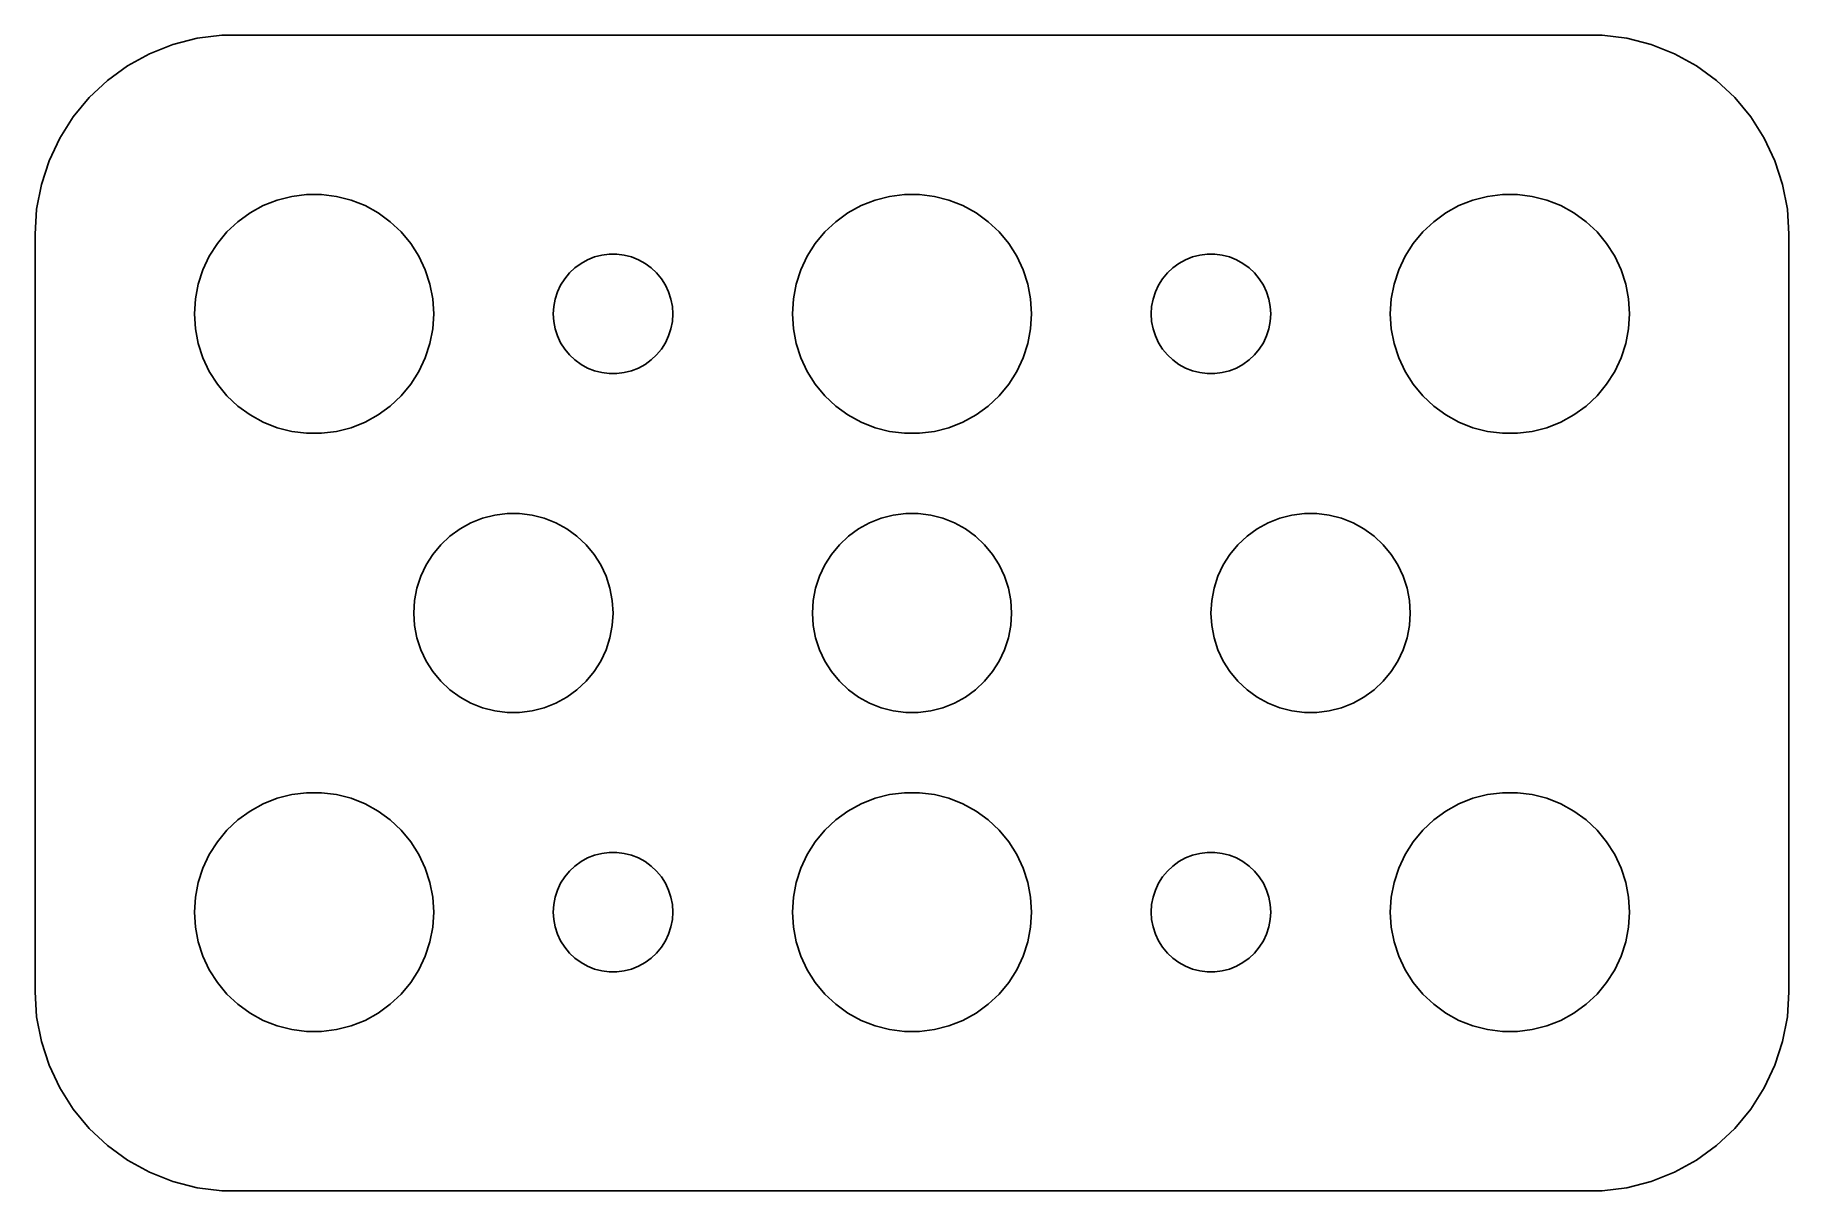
# Model space of a CAD drawing. Header units: metres. Extents: x -22 to 22, y 24.5 to 53.5.
import ezdxf

# ---------------------------------------------------------------- set-up
doc = ezdxf.new("R2010")
doc.units = ezdxf.units.M

msp = doc.modelspace()

# ---------------------------------------------------------------- linework, layer by layer
for p, q in [((-18.5451, 53.2553), (-19.1289, 53.0241)), ((-17.9369, 53.4114), (-18.5451, 53.2553)), ((-17.3139, 53.4901), (-17.9369, 53.4114)), ((17.3139, 53.4901), (-17.3139, 53.4901)), ((17.9369, 53.4114), (17.3139, 53.4901)), ((18.5451, 53.2553), (17.9369, 53.4114)), ((19.1289, 53.0241), (18.5451, 53.2553)), ((-19.1289, 53.0241), (-19.6791, 52.7216)), ((19.6791, 52.7216), (19.1289, 53.0241)), ((-19.6791, 52.7216), (-20.1871, 52.3526)), ((20.1871, 52.3526), (19.6791, 52.7216)), ((-20.6448, 51.9227), (-21.0451, 51.4389)), ((-20.1871, 52.3526), (-20.6448, 51.9227)), ((20.6448, 51.9227), (20.1871, 52.3526)), ((21.0451, 51.4389), (20.6448, 51.9227)), ((-21.0451, 51.4389), (-21.3815, 50.9088)), ((21.3815, 50.9088), (21.0451, 51.4389)), ((-21.3815, 50.9088), (-21.6489, 50.3406)), ((21.6489, 50.3406), (21.3815, 50.9088)), ((-21.6489, 50.3406), (-21.8429, 49.7434)), ((21.8429, 49.7434), (21.6489, 50.3406)), ((-21.8429, 49.7434), (-21.9606, 49.1267)), ((21.9606, 49.1267), (21.8429, 49.7434)), ((-16.2773, 49.2145), (-15.927, 49.3532)), ((-15.927, 49.3532), (-15.5621, 49.4469)), ((-15.5621, 49.4469), (-15.1884, 49.4941)), ((-15.1884, 49.4941), (-14.8116, 49.4941)), ((-14.8116, 49.4941), (-14.4379, 49.4469)), ((-14.4379, 49.4469), (-14.0729, 49.3532)), ((-14.0729, 49.3532), (-13.7227, 49.2145)), ((-1.27733, 49.2145), (-0.92705, 49.3532)), ((-0.92705, 49.3532), (-0.56213, 49.4469)), ((-0.56213, 49.4469), (-0.18837, 49.4941)), ((-0.18837, 49.4941), (0.18837, 49.4941)), ((0.18837, 49.4941), (0.56213, 49.4469)), ((0.56213, 49.4469), (0.92705, 49.3532)), ((0.92705, 49.3532), (1.27733, 49.2145)), ((13.7227, 49.2145), (14.0729, 49.3532)), ((14.0729, 49.3532), (14.4379, 49.4469)), ((14.4379, 49.4469), (14.8116, 49.4941)), ((14.8116, 49.4941), (15.1884, 49.4941)), ((15.1884, 49.4941), (15.5621, 49.4469)), ((15.5621, 49.4469), (15.927, 49.3532)), ((15.927, 49.3532), (16.2773, 49.2145)), ((-21.9606, 49.1267), (-22, 48.5)), ((-16.9123, 48.8115), (-16.6075, 49.033)), ((-16.6075, 49.033), (-16.2773, 49.2145)), ((-13.7227, 49.2145), (-13.3925, 49.033)), ((-13.3925, 49.033), (-13.0877, 48.8115)), ((-1.91226, 48.8115), (-1.60747, 49.033)), ((-1.60747, 49.033), (-1.27733, 49.2145)), ((1.27733, 49.2145), (1.60747, 49.033)), ((1.60747, 49.033), (1.91226, 48.8115)), ((13.0877, 48.8115), (13.3925, 49.033)), ((13.3925, 49.033), (13.7227, 49.2145)), ((16.2773, 49.2145), (16.6075, 49.033)), ((16.6075, 49.033), (16.9123, 48.8115)), ((22, 48.5), (21.9606, 49.1267)), ((-22, 48.5), (-22, 29.5)), ((-17.427, 48.2634), (-17.1869, 48.5536)), ((-17.1869, 48.5536), (-16.9123, 48.8115)), ((-13.0877, 48.8115), (-12.8131, 48.5536)), ((-12.8131, 48.5536), (-12.5729, 48.2634)), ((-2.42705, 48.2634), (-2.1869, 48.5536)), ((-2.1869, 48.5536), (-1.91226, 48.8115)), ((1.91226, 48.8115), (2.1869, 48.5536)), ((2.1869, 48.5536), (2.42705, 48.2634)), ((12.5729, 48.2634), (12.8131, 48.5536)), ((12.8131, 48.5536), (13.0877, 48.8115)), ((16.9123, 48.8115), (17.1869, 48.5536)), ((17.1869, 48.5536), (17.427, 48.2634)), ((22, 29.5), (22, 48.5)), ((-17.6289, 47.9453), (-17.427, 48.2634)), ((-12.5729, 48.2634), (-12.3711, 47.9453)), ((-7.96352, 47.9266), (-7.78107, 47.9734)), ((-7.78107, 47.9734), (-7.59418, 47.997)), ((-7.59418, 47.997), (-7.40581, 47.997)), ((-7.40581, 47.997), (-7.21892, 47.9734)), ((-7.21892, 47.9734), (-7.03647, 47.9266)), ((-2.62891, 47.9453), (-2.42705, 48.2634)), ((2.42705, 48.2634), (2.62891, 47.9453)), ((7.03647, 47.9266), (7.21892, 47.9734)), ((7.21892, 47.9734), (7.40581, 47.997)), ((7.40581, 47.997), (7.59418, 47.997)), ((7.59418, 47.997), (7.78107, 47.9734)), ((7.78107, 47.9734), (7.96352, 47.9266)), ((12.3711, 47.9453), (12.5729, 48.2634)), ((17.427, 48.2634), (17.6289, 47.9453)), ((-17.9057, 47.2461), (-17.7893, 47.6044)), ((-17.7893, 47.6044), (-17.6289, 47.9453)), ((-12.3711, 47.9453), (-12.2107, 47.6044)), ((-12.2107, 47.6044), (-12.0942, 47.2461)), ((-8.71352, 47.3817), (-8.59344, 47.5268)), ((-8.59344, 47.5268), (-8.45613, 47.6558)), ((-8.45613, 47.6558), (-8.30373, 47.7665)), ((-8.30373, 47.7665), (-8.13866, 47.8572)), ((-8.13866, 47.8572), (-7.96352, 47.9266)), ((-7.03647, 47.9266), (-6.86133, 47.8572)), ((-6.86133, 47.8572), (-6.69626, 47.7665)), ((-6.69626, 47.7665), (-6.54385, 47.6558)), ((-6.54385, 47.6558), (-6.40654, 47.5268)), ((-6.40654, 47.5268), (-6.28647, 47.3817)), ((-2.90575, 47.2461), (-2.78932, 47.6044)), ((-2.78932, 47.6044), (-2.62891, 47.9453)), ((2.62891, 47.9453), (2.78932, 47.6044)), ((2.78932, 47.6044), (2.90575, 47.2461)), ((6.28647, 47.3817), (6.40654, 47.5268)), ((6.40654, 47.5268), (6.54385, 47.6558)), ((6.54385, 47.6558), (6.69626, 47.7665)), ((6.69626, 47.7665), (6.86133, 47.8572)), ((6.86133, 47.8572), (7.03647, 47.9266)), ((7.96352, 47.9266), (8.13866, 47.8572)), ((8.13866, 47.8572), (8.30373, 47.7665)), ((8.30373, 47.7665), (8.45613, 47.6558)), ((8.45613, 47.6558), (8.59344, 47.5268)), ((8.59344, 47.5268), (8.71352, 47.3817)), ((12.0942, 47.2461), (12.2107, 47.6044)), ((12.2107, 47.6044), (12.3711, 47.9453)), ((17.6289, 47.9453), (17.7893, 47.6044)), ((17.7893, 47.6044), (17.9057, 47.2461)), ((-17.9763, 46.876), (-17.9057, 47.2461)), ((-12.0942, 47.2461), (-12.0237, 46.876)), ((-8.89465, 47.0522), (-8.81445, 47.2226)), ((-8.81445, 47.2226), (-8.71352, 47.3817)), ((-6.28647, 47.3817), (-6.18553, 47.2226)), ((-6.18553, 47.2226), (-6.10533, 47.0522)), ((-2.97633, 46.876), (-2.90575, 47.2461)), ((2.90575, 47.2461), (2.97633, 46.876)), ((6.10533, 47.0522), (6.18553, 47.2226)), ((6.18553, 47.2226), (6.28647, 47.3817)), ((8.71352, 47.3817), (8.81445, 47.2226)), ((8.81445, 47.2226), (8.89465, 47.0522)), ((12.0237, 46.876), (12.0942, 47.2461)), ((17.9057, 47.2461), (17.9763, 46.876)), ((-18, 46.5), (-17.9763, 46.876)), ((-12.0237, 46.876), (-12, 46.5)), ((-9, 46.5), (-8.98816, 46.688)), ((-8.98816, 46.688), (-8.95287, 46.873)), ((-8.95287, 46.873), (-8.89465, 47.0522)), ((-6.10533, 47.0522), (-6.04712, 46.873)), ((-6.04712, 46.873), (-6.01183, 46.688)), ((-6.01183, 46.688), (-6, 46.5)), ((-3, 46.5), (-2.97633, 46.876)), ((2.97633, 46.876), (3, 46.5)), ((6, 46.5), (6.01183, 46.688)), ((6.01183, 46.688), (6.04712, 46.873)), ((6.04712, 46.873), (6.10533, 47.0522)), ((8.89465, 47.0522), (8.95287, 46.873)), ((8.95287, 46.873), (8.98816, 46.688)), ((8.98816, 46.688), (9, 46.5)), ((12, 46.5), (12.0237, 46.876)), ((17.9763, 46.876), (18, 46.5)), ((-17.9763, 46.124), (-18, 46.5)), ((-12, 46.5), (-12.0237, 46.124)), ((-8.98816, 46.312), (-9, 46.5)), ((-8.95287, 46.127), (-8.98816, 46.312)), ((-6.01183, 46.312), (-6.04712, 46.127)), ((-6, 46.5), (-6.01183, 46.312)), ((-2.97633, 46.124), (-3, 46.5)), ((3, 46.5), (2.97633, 46.124)), ((6.01183, 46.312), (6, 46.5)), ((6.04712, 46.127), (6.01183, 46.312)), ((8.98816, 46.312), (8.95287, 46.127)), ((9, 46.5), (8.98816, 46.312)), ((12.0237, 46.124), (12, 46.5)), ((18, 46.5), (17.9763, 46.124)), ((-17.9057, 45.7539), (-17.9763, 46.124)), ((-12.0237, 46.124), (-12.0942, 45.7539)), ((-8.89465, 45.9478), (-8.95287, 46.127)), ((-8.81445, 45.7774), (-8.89465, 45.9478)), ((-8.71352, 45.6183), (-8.81445, 45.7774)), ((-6.18553, 45.7774), (-6.28647, 45.6183)), ((-6.10533, 45.9478), (-6.18553, 45.7774)), ((-6.04712, 46.127), (-6.10533, 45.9478)), ((-2.90575, 45.7539), (-2.97633, 46.124)), ((2.97633, 46.124), (2.90575, 45.7539)), ((6.10533, 45.9478), (6.04712, 46.127)), ((6.18553, 45.7774), (6.10533, 45.9478)), ((6.28647, 45.6183), (6.18553, 45.7774)), ((8.81445, 45.7774), (8.71352, 45.6183)), ((8.89465, 45.9478), (8.81445, 45.7774)), ((8.95287, 46.127), (8.89465, 45.9478)), ((12.0942, 45.7539), (12.0237, 46.124)), ((17.9763, 46.124), (17.9057, 45.7539)), ((-17.7893, 45.3956), (-17.9057, 45.7539)), ((-17.6289, 45.0547), (-17.7893, 45.3956)), ((-12.2107, 45.3956), (-12.3711, 45.0547)), ((-12.0942, 45.7539), (-12.2107, 45.3956)), ((-8.59344, 45.4732), (-8.71352, 45.6183)), ((-8.45613, 45.3442), (-8.59344, 45.4732)), ((-8.30373, 45.2335), (-8.45613, 45.3442)), ((-6.54385, 45.3442), (-6.69626, 45.2335)), ((-6.40654, 45.4732), (-6.54385, 45.3442)), ((-6.28647, 45.6183), (-6.40654, 45.4732)), ((-2.78932, 45.3956), (-2.90575, 45.7539)), ((-2.62891, 45.0547), (-2.78932, 45.3956)), ((2.78932, 45.3956), (2.62891, 45.0547)), ((2.90575, 45.7539), (2.78932, 45.3956)), ((6.40654, 45.4732), (6.28647, 45.6183)), ((6.54385, 45.3442), (6.40654, 45.4732)), ((6.69626, 45.2335), (6.54385, 45.3442)), ((8.45613, 45.3442), (8.30373, 45.2335)), ((8.59344, 45.4732), (8.45613, 45.3442)), ((8.71352, 45.6183), (8.59344, 45.4732)), ((12.2107, 45.3956), (12.0942, 45.7539)), ((12.3711, 45.0547), (12.2107, 45.3956)), ((17.7893, 45.3956), (17.6289, 45.0547)), ((17.9057, 45.7539), (17.7893, 45.3956)), ((-17.427, 44.7366), (-17.6289, 45.0547)), ((-12.3711, 45.0547), (-12.5729, 44.7366)), ((-8.13866, 45.1427), (-8.30373, 45.2335)), ((-7.96352, 45.0734), (-8.13866, 45.1427)), ((-7.78107, 45.0266), (-7.96352, 45.0734)), ((-7.59418, 45.0029), (-7.78107, 45.0266)), ((-7.40581, 45.0029), (-7.59418, 45.0029)), ((-7.21892, 45.0266), (-7.40581, 45.0029)), ((-7.03647, 45.0734), (-7.21892, 45.0266)), ((-6.86133, 45.1427), (-7.03647, 45.0734)), ((-6.69626, 45.2335), (-6.86133, 45.1427)), ((-2.42705, 44.7366), (-2.62891, 45.0547)), ((2.62891, 45.0547), (2.42705, 44.7366)), ((6.86133, 45.1427), (6.69626, 45.2335)), ((7.03647, 45.0734), (6.86133, 45.1427)), ((7.21892, 45.0266), (7.03647, 45.0734)), ((7.40581, 45.0029), (7.21892, 45.0266)), ((7.59418, 45.0029), (7.40581, 45.0029)), ((7.78107, 45.0266), (7.59418, 45.0029)), ((7.96352, 45.0734), (7.78107, 45.0266)), ((8.13866, 45.1427), (7.96352, 45.0734)), ((8.30373, 45.2335), (8.13866, 45.1427)), ((12.5729, 44.7366), (12.3711, 45.0547)), ((17.6289, 45.0547), (17.427, 44.7366)), ((-17.1869, 44.4464), (-17.427, 44.7366)), ((-16.9123, 44.1884), (-17.1869, 44.4464)), ((-12.8131, 44.4464), (-13.0877, 44.1884)), ((-12.5729, 44.7366), (-12.8131, 44.4464)), ((-2.1869, 44.4464), (-2.42705, 44.7366)), ((-1.91226, 44.1884), (-2.1869, 44.4464)), ((2.1869, 44.4464), (1.91226, 44.1884)), ((2.42705, 44.7366), (2.1869, 44.4464)), ((12.8131, 44.4464), (12.5729, 44.7366)), ((13.0877, 44.1884), (12.8131, 44.4464)), ((17.1869, 44.4464), (16.9123, 44.1884)), ((17.427, 44.7366), (17.1869, 44.4464)), ((-16.6075, 43.967), (-16.9123, 44.1884)), ((-13.0877, 44.1884), (-13.3925, 43.967)), ((-1.60747, 43.967), (-1.91226, 44.1884)), ((1.91226, 44.1884), (1.60747, 43.967)), ((13.3925, 43.967), (13.0877, 44.1884)), ((16.9123, 44.1884), (16.6075, 43.967)), ((-16.2773, 43.7855), (-16.6075, 43.967)), ((-15.927, 43.6468), (-16.2773, 43.7855)), ((-15.5621, 43.5531), (-15.927, 43.6468)), ((-14.0729, 43.6468), (-14.4379, 43.5531)), ((-13.7227, 43.7855), (-14.0729, 43.6468)), ((-13.3925, 43.967), (-13.7227, 43.7855)), ((-1.27733, 43.7855), (-1.60747, 43.967)), ((-0.92705, 43.6468), (-1.27733, 43.7855)), ((-0.56213, 43.5531), (-0.92705, 43.6468)), ((0.92705, 43.6468), (0.56213, 43.5531)), ((1.27733, 43.7855), (0.92705, 43.6468)), ((1.60747, 43.967), (1.27733, 43.7855)), ((13.7227, 43.7855), (13.3925, 43.967)), ((14.0729, 43.6468), (13.7227, 43.7855)), ((14.4379, 43.5531), (14.0729, 43.6468)), ((15.927, 43.6468), (15.5621, 43.5531)), ((16.2773, 43.7855), (15.927, 43.6468)), ((16.6075, 43.967), (16.2773, 43.7855)), ((-15.1884, 43.5059), (-15.5621, 43.5531)), ((-14.8116, 43.5059), (-15.1884, 43.5059)), ((-14.4379, 43.5531), (-14.8116, 43.5059)), ((-0.18837, 43.5059), (-0.56213, 43.5531)), ((0.18837, 43.5059), (-0.18837, 43.5059)), ((0.56213, 43.5531), (0.18837, 43.5059)), ((14.8116, 43.5059), (14.4379, 43.5531)), ((15.1884, 43.5059), (14.8116, 43.5059)), ((15.5621, 43.5531), (15.1884, 43.5059)), ((-11.0644, 41.2621), (-10.7725, 41.3776)), ((-10.7725, 41.3776), (-10.4684, 41.4557)), ((-10.4684, 41.4557), (-10.157, 41.4951)), ((-10.157, 41.4951), (-9.84302, 41.4951)), ((-9.84302, 41.4951), (-9.53154, 41.4557)), ((-9.53154, 41.4557), (-9.22745, 41.3776)), ((-9.22745, 41.3776), (-8.93555, 41.2621)), ((-1.06444, 41.2621), (-0.77254, 41.3776)), ((-0.77254, 41.3776), (-0.46845, 41.4557)), ((-0.46845, 41.4557), (-0.15697, 41.4951)), ((-0.15697, 41.4951), (0.15697, 41.4951)), ((0.15697, 41.4951), (0.46845, 41.4557)), ((0.46845, 41.4557), (0.77254, 41.3776)), ((0.77254, 41.3776), (1.06444, 41.2621)), ((8.93555, 41.2621), (9.22745, 41.3776)), ((9.22745, 41.3776), (9.53154, 41.4557)), ((9.53154, 41.4557), (9.84302, 41.4951)), ((9.84302, 41.4951), (10.157, 41.4951)), ((10.157, 41.4951), (10.4684, 41.4557)), ((10.4684, 41.4557), (10.7725, 41.3776)), ((10.7725, 41.3776), (11.0644, 41.2621)), ((-11.8224, 40.7114), (-11.5936, 40.9263)), ((-11.5936, 40.9263), (-11.3396, 41.1108)), ((-11.3396, 41.1108), (-11.0644, 41.2621)), ((-8.93555, 41.2621), (-8.66043, 41.1108)), ((-8.66043, 41.1108), (-8.40643, 40.9263)), ((-8.40643, 40.9263), (-8.17757, 40.7114)), ((-1.82242, 40.7114), (-1.59355, 40.9263)), ((-1.59355, 40.9263), (-1.33955, 41.1108)), ((-1.33955, 41.1108), (-1.06444, 41.2621)), ((1.06444, 41.2621), (1.33955, 41.1108)), ((1.33955, 41.1108), (1.59355, 40.9263)), ((1.59355, 40.9263), (1.82242, 40.7114)), ((8.17757, 40.7114), (8.40643, 40.9263)), ((8.40643, 40.9263), (8.66043, 41.1108)), ((8.66043, 41.1108), (8.93555, 41.2621)), ((11.0644, 41.2621), (11.3396, 41.1108)), ((11.3396, 41.1108), (11.5936, 40.9263)), ((11.5936, 40.9263), (11.8224, 40.7114)), ((-12.0225, 40.4695), (-11.8224, 40.7114)), ((-8.17757, 40.7114), (-7.97745, 40.4695)), ((-2.02254, 40.4695), (-1.82242, 40.7114)), ((1.82242, 40.7114), (2.02254, 40.4695)), ((7.97745, 40.4695), (8.17757, 40.7114)), ((11.8224, 40.7114), (12.0225, 40.4695)), ((-12.3244, 39.9203), (-12.1908, 40.2044)), ((-12.1908, 40.2044), (-12.0225, 40.4695)), ((-7.97745, 40.4695), (-7.80922, 40.2044)), ((-7.80922, 40.2044), (-7.67555, 39.9203)), ((-2.32443, 39.9203), (-2.19077, 40.2044)), ((-2.19077, 40.2044), (-2.02254, 40.4695)), ((2.02254, 40.4695), (2.19077, 40.2044)), ((2.19077, 40.2044), (2.32443, 39.9203)), ((7.67555, 39.9203), (7.80922, 40.2044)), ((7.80922, 40.2044), (7.97745, 40.4695)), ((12.0225, 40.4695), (12.1908, 40.2044)), ((12.1908, 40.2044), (12.3244, 39.9203)), ((-12.4803, 39.3133), (-12.4214, 39.6217)), ((-12.4214, 39.6217), (-12.3244, 39.9203)), ((-7.67555, 39.9203), (-7.57854, 39.6217)), ((-7.57854, 39.6217), (-7.5197, 39.3133)), ((-2.48029, 39.3133), (-2.42145, 39.6217)), ((-2.42145, 39.6217), (-2.32443, 39.9203)), ((2.32443, 39.9203), (2.42145, 39.6217)), ((2.42145, 39.6217), (2.48029, 39.3133)), ((7.5197, 39.3133), (7.57854, 39.6217)), ((7.57854, 39.6217), (7.67555, 39.9203)), ((12.3244, 39.9203), (12.4214, 39.6217)), ((12.4214, 39.6217), (12.4803, 39.3133)), ((-12.5, 39), (-12.4803, 39.3133)), ((-7.5197, 39.3133), (-7.5, 39)), ((-2.5, 39), (-2.48029, 39.3133)), ((2.48029, 39.3133), (2.5, 39)), ((7.5, 39), (7.5197, 39.3133)), ((12.4803, 39.3133), (12.5, 39)), ((-12.4803, 38.6867), (-12.5, 39)), ((-7.5, 39), (-7.5197, 38.6867)), ((-2.48029, 38.6867), (-2.5, 39)), ((2.5, 39), (2.48029, 38.6867)), ((7.5197, 38.6867), (7.5, 39)), ((12.5, 39), (12.4803, 38.6867)), ((-12.4214, 38.3783), (-12.4803, 38.6867)), ((-12.3244, 38.0797), (-12.4214, 38.3783)), ((-7.57854, 38.3783), (-7.67555, 38.0797)), ((-7.5197, 38.6867), (-7.57854, 38.3783)), ((-2.42145, 38.3783), (-2.48029, 38.6867)), ((-2.32443, 38.0797), (-2.42145, 38.3783)), ((2.42145, 38.3783), (2.32443, 38.0797)), ((2.48029, 38.6867), (2.42145, 38.3783)), ((7.57854, 38.3783), (7.5197, 38.6867)), ((7.67555, 38.0797), (7.57854, 38.3783)), ((12.4214, 38.3783), (12.3244, 38.0797)), ((12.4803, 38.6867), (12.4214, 38.3783)), ((-12.1908, 37.7956), (-12.3244, 38.0797)), ((-7.67555, 38.0797), (-7.80922, 37.7956)), ((-2.19077, 37.7956), (-2.32443, 38.0797)), ((2.32443, 38.0797), (2.19077, 37.7956)), ((7.80922, 37.7956), (7.67555, 38.0797)), ((12.3244, 38.0797), (12.1908, 37.7956)), ((-12.0225, 37.5305), (-12.1908, 37.7956)), ((-11.8224, 37.2886), (-12.0225, 37.5305)), ((-7.97745, 37.5305), (-8.17757, 37.2886)), ((-7.80922, 37.7956), (-7.97745, 37.5305)), ((-2.02254, 37.5305), (-2.19077, 37.7956)), ((-1.82242, 37.2886), (-2.02254, 37.5305)), ((2.02254, 37.5305), (1.82242, 37.2886)), ((2.19077, 37.7956), (2.02254, 37.5305)), ((7.97745, 37.5305), (7.80922, 37.7956)), ((8.17757, 37.2886), (7.97745, 37.5305)), ((12.0225, 37.5305), (11.8224, 37.2886)), ((12.1908, 37.7956), (12.0225, 37.5305)), ((-11.5936, 37.0737), (-11.8224, 37.2886)), ((-11.3396, 36.8892), (-11.5936, 37.0737)), ((-8.40643, 37.0737), (-8.66043, 36.8892)), ((-8.17757, 37.2886), (-8.40643, 37.0737)), ((-1.59355, 37.0737), (-1.82242, 37.2886)), ((-1.33955, 36.8892), (-1.59355, 37.0737)), ((1.59355, 37.0737), (1.33955, 36.8892)), ((1.82242, 37.2886), (1.59355, 37.0737)), ((8.40643, 37.0737), (8.17757, 37.2886)), ((8.66043, 36.8892), (8.40643, 37.0737)), ((11.5936, 37.0737), (11.3396, 36.8892)), ((11.8224, 37.2886), (11.5936, 37.0737)), ((-11.0644, 36.7379), (-11.3396, 36.8892)), ((-10.7725, 36.6224), (-11.0644, 36.7379)), ((-10.4684, 36.5443), (-10.7725, 36.6224)), ((-10.157, 36.5049), (-10.4684, 36.5443)), ((-9.53154, 36.5443), (-9.84302, 36.5049)), ((-9.22745, 36.6224), (-9.53154, 36.5443)), ((-8.93555, 36.7379), (-9.22745, 36.6224)), ((-8.66043, 36.8892), (-8.93555, 36.7379)), ((-1.06444, 36.7379), (-1.33955, 36.8892)), ((-0.77254, 36.6224), (-1.06444, 36.7379)), ((-0.46845, 36.5443), (-0.77254, 36.6224)), ((-0.15697, 36.5049), (-0.46845, 36.5443)), ((0.46845, 36.5443), (0.15697, 36.5049)), ((0.77254, 36.6224), (0.46845, 36.5443)), ((1.06444, 36.7379), (0.77254, 36.6224)), ((1.33955, 36.8892), (1.06444, 36.7379)), ((8.93555, 36.7379), (8.66043, 36.8892)), ((9.22745, 36.6224), (8.93555, 36.7379)), ((9.53154, 36.5443), (9.22745, 36.6224)), ((9.84302, 36.5049), (9.53154, 36.5443)), ((10.4684, 36.5443), (10.157, 36.5049)), ((10.7725, 36.6224), (10.4684, 36.5443)), ((11.0644, 36.7379), (10.7725, 36.6224)), ((11.3396, 36.8892), (11.0644, 36.7379)), ((-9.84302, 36.5049), (-10.157, 36.5049)), ((0.15697, 36.5049), (-0.15697, 36.5049)), ((10.157, 36.5049), (9.84302, 36.5049)), ((-16.2773, 34.2145), (-15.927, 34.3532)), ((-15.927, 34.3532), (-15.5621, 34.4469)), ((-15.5621, 34.4469), (-15.1884, 34.4941)), ((-15.1884, 34.4941), (-14.8116, 34.4941)), ((-14.8116, 34.4941), (-14.4379, 34.4469)), ((-14.4379, 34.4469), (-14.0729, 34.3532)), ((-14.0729, 34.3532), (-13.7227, 34.2145)), ((-1.27733, 34.2145), (-0.92705, 34.3532)), ((-0.92705, 34.3532), (-0.56213, 34.4469)), ((-0.56213, 34.4469), (-0.18837, 34.4941)), ((-0.18837, 34.4941), (0.18837, 34.4941)), ((0.18837, 34.4941), (0.56213, 34.4469)), ((0.56213, 34.4469), (0.92705, 34.3532)), ((0.92705, 34.3532), (1.27733, 34.2145)), ((13.7227, 34.2145), (14.0729, 34.3532)), ((14.0729, 34.3532), (14.4379, 34.4469)), ((14.4379, 34.4469), (14.8116, 34.4941)), ((14.8116, 34.4941), (15.1884, 34.4941)), ((15.1884, 34.4941), (15.5621, 34.4469)), ((15.5621, 34.4469), (15.927, 34.3532)), ((15.927, 34.3532), (16.2773, 34.2145)), ((-16.9123, 33.8116), (-16.6075, 34.033)), ((-16.6075, 34.033), (-16.2773, 34.2145)), ((-13.7227, 34.2145), (-13.3925, 34.033)), ((-13.3925, 34.033), (-13.0877, 33.8116)), ((-1.91226, 33.8116), (-1.60747, 34.033)), ((-1.60747, 34.033), (-1.27733, 34.2145)), ((1.27733, 34.2145), (1.60747, 34.033)), ((1.60747, 34.033), (1.91226, 33.8116)), ((13.0877, 33.8116), (13.3925, 34.033)), ((13.3925, 34.033), (13.7227, 34.2145)), ((16.2773, 34.2145), (16.6075, 34.033)), ((16.6075, 34.033), (16.9123, 33.8116)), ((-17.427, 33.2634), (-17.1869, 33.5536)), ((-17.1869, 33.5536), (-16.9123, 33.8116)), ((-13.0877, 33.8116), (-12.8131, 33.5536)), ((-12.8131, 33.5536), (-12.5729, 33.2634)), ((-2.42705, 33.2634), (-2.1869, 33.5536)), ((-2.1869, 33.5536), (-1.91226, 33.8116)), ((1.91226, 33.8116), (2.1869, 33.5536)), ((2.1869, 33.5536), (2.42705, 33.2634)), ((12.5729, 33.2634), (12.8131, 33.5536)), ((12.8131, 33.5536), (13.0877, 33.8116)), ((16.9123, 33.8116), (17.1869, 33.5536)), ((17.1869, 33.5536), (17.427, 33.2634)), ((-17.6289, 32.9453), (-17.427, 33.2634)), ((-12.5729, 33.2634), (-12.3711, 32.9453)), ((-2.62891, 32.9453), (-2.42705, 33.2634)), ((2.42705, 33.2634), (2.62891, 32.9453)), ((12.3711, 32.9453), (12.5729, 33.2634)), ((17.427, 33.2634), (17.6289, 32.9453)), ((-17.9057, 32.2461), (-17.7893, 32.6044)), ((-17.7893, 32.6044), (-17.6289, 32.9453)), ((-12.3711, 32.9453), (-12.2107, 32.6044)), ((-12.2107, 32.6044), (-12.0942, 32.2461)), ((-8.59344, 32.5268), (-8.45613, 32.6558)), ((-8.45613, 32.6558), (-8.30373, 32.7665)), ((-8.30373, 32.7665), (-8.13866, 32.8573)), ((-8.13866, 32.8573), (-7.96352, 32.9266)), ((-7.96352, 32.9266), (-7.78107, 32.9734)), ((-7.78107, 32.9734), (-7.59418, 32.9971)), ((-7.59418, 32.9971), (-7.40581, 32.9971)), ((-7.40581, 32.9971), (-7.21892, 32.9734)), ((-7.21892, 32.9734), (-7.03647, 32.9266)), ((-7.03647, 32.9266), (-6.86133, 32.8573)), ((-6.86133, 32.8573), (-6.69626, 32.7665)), ((-6.69626, 32.7665), (-6.54385, 32.6558)), ((-6.54385, 32.6558), (-6.40654, 32.5268)), ((-2.90575, 32.2461), (-2.78932, 32.6044)), ((-2.78932, 32.6044), (-2.62891, 32.9453)), ((2.62891, 32.9453), (2.78932, 32.6044)), ((2.78932, 32.6044), (2.90575, 32.2461)), ((6.40654, 32.5268), (6.54385, 32.6558)), ((6.54385, 32.6558), (6.69626, 32.7665)), ((6.69626, 32.7665), (6.86133, 32.8573)), ((6.86133, 32.8573), (7.03647, 32.9266)), ((7.03647, 32.9266), (7.21892, 32.9734)), ((7.21892, 32.9734), (7.40581, 32.9971)), ((7.40581, 32.9971), (7.59418, 32.9971)), ((7.59418, 32.9971), (7.78107, 32.9734)), ((7.78107, 32.9734), (7.96352, 32.9266)), ((7.96352, 32.9266), (8.13866, 32.8573)), ((8.13866, 32.8573), (8.30373, 32.7665)), ((8.30373, 32.7665), (8.45613, 32.6558)), ((8.45613, 32.6558), (8.59344, 32.5268)), ((12.0942, 32.2461), (12.2107, 32.6044)), ((12.2107, 32.6044), (12.3711, 32.9453)), ((17.6289, 32.9453), (17.7893, 32.6044)), ((17.7893, 32.6044), (17.9057, 32.2461)), ((-17.9763, 31.876), (-17.9057, 32.2461)), ((-12.0942, 32.2461), (-12.0237, 31.876)), ((-8.89465, 32.0522), (-8.81445, 32.2226)), ((-8.81445, 32.2226), (-8.71352, 32.3817)), ((-8.71352, 32.3817), (-8.59344, 32.5268)), ((-6.40654, 32.5268), (-6.28647, 32.3817)), ((-6.28647, 32.3817), (-6.18553, 32.2226)), ((-6.18553, 32.2226), (-6.10533, 32.0522)), ((-2.97633, 31.876), (-2.90575, 32.2461)), ((2.90575, 32.2461), (2.97633, 31.876)), ((6.10533, 32.0522), (6.18553, 32.2226)), ((6.18553, 32.2226), (6.28647, 32.3817)), ((6.28647, 32.3817), (6.40654, 32.5268)), ((8.59344, 32.5268), (8.71352, 32.3817)), ((8.71352, 32.3817), (8.81445, 32.2226)), ((8.81445, 32.2226), (8.89465, 32.0522)), ((12.0237, 31.876), (12.0942, 32.2461)), ((17.9057, 32.2461), (17.9763, 31.876)), ((-18, 31.5), (-17.9763, 31.876)), ((-12.0237, 31.876), (-12, 31.5)), ((-9, 31.5), (-8.98816, 31.688)), ((-8.98816, 31.688), (-8.95287, 31.873)), ((-8.95287, 31.873), (-8.89465, 32.0522)), ((-6.10533, 32.0522), (-6.04712, 31.873)), ((-6.04712, 31.873), (-6.01183, 31.688)), ((-6.01183, 31.688), (-6, 31.5)), ((-3, 31.5), (-2.97633, 31.876)), ((2.97633, 31.876), (3, 31.5)), ((6, 31.5), (6.01183, 31.688)), ((6.01183, 31.688), (6.04712, 31.873)), ((6.04712, 31.873), (6.10533, 32.0522)), ((8.89465, 32.0522), (8.95287, 31.873)), ((8.95287, 31.873), (8.98816, 31.688)), ((8.98816, 31.688), (9, 31.5)), ((12, 31.5), (12.0237, 31.876)), ((17.9763, 31.876), (18, 31.5)), ((-17.9763, 31.124), (-18, 31.5)), ((-12, 31.5), (-12.0237, 31.124)), ((-8.98816, 31.312), (-9, 31.5)), ((-8.95287, 31.127), (-8.98816, 31.312)), ((-6.01183, 31.312), (-6.04712, 31.127)), ((-6, 31.5), (-6.01183, 31.312)), ((-2.97633, 31.124), (-3, 31.5)), ((3, 31.5), (2.97633, 31.124)), ((6.01183, 31.312), (6, 31.5)), ((6.04712, 31.127), (6.01183, 31.312)), ((8.98816, 31.312), (8.95287, 31.127)), ((9, 31.5), (8.98816, 31.312)), ((12.0237, 31.124), (12, 31.5)), ((18, 31.5), (17.9763, 31.124)), ((-17.9057, 30.7539), (-17.9763, 31.124)), ((-12.0237, 31.124), (-12.0942, 30.7539)), ((-8.89465, 30.9478), (-8.95287, 31.127)), ((-8.81445, 30.7774), (-8.89465, 30.9478)), ((-6.10533, 30.9478), (-6.18553, 30.7774)), ((-6.04712, 31.127), (-6.10533, 30.9478)), ((-2.90575, 30.7539), (-2.97633, 31.124)), ((2.97633, 31.124), (2.90575, 30.7539)), ((6.10533, 30.9478), (6.04712, 31.127)), ((6.18553, 30.7774), (6.10533, 30.9478)), ((8.89465, 30.9478), (8.81445, 30.7774)), ((8.95287, 31.127), (8.89465, 30.9478)), ((12.0942, 30.7539), (12.0237, 31.124)), ((17.9763, 31.124), (17.9057, 30.7539)), ((-17.7893, 30.3956), (-17.9057, 30.7539)), ((-17.6289, 30.0547), (-17.7893, 30.3956)), ((-12.2107, 30.3956), (-12.3711, 30.0547)), ((-12.0942, 30.7539), (-12.2107, 30.3956)), ((-8.71352, 30.6183), (-8.81445, 30.7774)), ((-8.59344, 30.4732), (-8.71352, 30.6183)), ((-8.45613, 30.3442), (-8.59344, 30.4732)), ((-6.40654, 30.4732), (-6.54385, 30.3442)), ((-6.28647, 30.6183), (-6.40654, 30.4732)), ((-6.18553, 30.7774), (-6.28647, 30.6183)), ((-2.78932, 30.3956), (-2.90575, 30.7539)), ((-2.62891, 30.0547), (-2.78932, 30.3956)), ((2.78932, 30.3956), (2.62891, 30.0547)), ((2.90575, 30.7539), (2.78932, 30.3956)), ((6.28647, 30.6183), (6.18553, 30.7774)), ((6.40654, 30.4732), (6.28647, 30.6183)), ((6.54385, 30.3442), (6.40654, 30.4732)), ((8.59344, 30.4732), (8.45613, 30.3442)), ((8.71352, 30.6183), (8.59344, 30.4732)), ((8.81445, 30.7774), (8.71352, 30.6183)), ((12.2107, 30.3956), (12.0942, 30.7539)), ((12.3711, 30.0547), (12.2107, 30.3956)), ((17.7893, 30.3956), (17.6289, 30.0547)), ((17.9057, 30.7539), (17.7893, 30.3956)), ((-17.427, 29.7366), (-17.6289, 30.0547)), ((-12.3711, 30.0547), (-12.5729, 29.7366)), ((-8.30373, 30.2335), (-8.45613, 30.3442)), ((-8.13866, 30.1428), (-8.30373, 30.2335)), ((-7.96352, 30.0734), (-8.13866, 30.1428)), ((-7.78107, 30.0266), (-7.96352, 30.0734)), ((-7.59418, 30.003), (-7.78107, 30.0266)), ((-7.40581, 30.003), (-7.59418, 30.003)), ((-7.21892, 30.0266), (-7.40581, 30.003)), ((-7.03647, 30.0734), (-7.21892, 30.0266)), ((-6.86133, 30.1428), (-7.03647, 30.0734)), ((-6.69626, 30.2335), (-6.86133, 30.1428)), ((-6.54385, 30.3442), (-6.69626, 30.2335)), ((-2.42705, 29.7366), (-2.62891, 30.0547)), ((2.62891, 30.0547), (2.42705, 29.7366)), ((6.69626, 30.2335), (6.54385, 30.3442)), ((6.86133, 30.1428), (6.69626, 30.2335)), ((7.03647, 30.0734), (6.86133, 30.1428)), ((7.21892, 30.0266), (7.03647, 30.0734)), ((7.40581, 30.003), (7.21892, 30.0266)), ((7.59418, 30.003), (7.40581, 30.003)), ((7.78107, 30.0266), (7.59418, 30.003)), ((7.96352, 30.0734), (7.78107, 30.0266)), ((8.13866, 30.1428), (7.96352, 30.0734)), ((8.30373, 30.2335), (8.13866, 30.1428)), ((8.45613, 30.3442), (8.30373, 30.2335)), ((12.5729, 29.7366), (12.3711, 30.0547)), ((17.6289, 30.0547), (17.427, 29.7366)), ((-22, 29.5), (-21.9606, 28.8733)), ((-17.1869, 29.4464), (-17.427, 29.7366)), ((-12.5729, 29.7366), (-12.8131, 29.4464)), ((-2.1869, 29.4464), (-2.42705, 29.7366)), ((2.42705, 29.7366), (2.1869, 29.4464)), ((12.8131, 29.4464), (12.5729, 29.7366)), ((17.427, 29.7366), (17.1869, 29.4464)), ((21.9606, 28.8733), (22, 29.5)), ((-16.9123, 29.1885), (-17.1869, 29.4464)), ((-16.6075, 28.967), (-16.9123, 29.1885)), ((-13.0877, 29.1885), (-13.3925, 28.967)), ((-12.8131, 29.4464), (-13.0877, 29.1885)), ((-1.91226, 29.1885), (-2.1869, 29.4464)), ((-1.60747, 28.967), (-1.91226, 29.1885)), ((1.91226, 29.1885), (1.60747, 28.967)), ((2.1869, 29.4464), (1.91226, 29.1885)), ((13.0877, 29.1885), (12.8131, 29.4464)), ((13.3925, 28.967), (13.0877, 29.1885)), ((16.9123, 29.1885), (16.6075, 28.967)), ((17.1869, 29.4464), (16.9123, 29.1885)), ((-21.9606, 28.8733), (-21.8429, 28.2566)), ((-16.2773, 28.7855), (-16.6075, 28.967)), ((-15.927, 28.6468), (-16.2773, 28.7855)), ((-15.5621, 28.5531), (-15.927, 28.6468)), ((-14.0729, 28.6468), (-14.4379, 28.5531)), ((-13.7227, 28.7855), (-14.0729, 28.6468)), ((-13.3925, 28.967), (-13.7227, 28.7855)), ((-1.27733, 28.7855), (-1.60747, 28.967)), ((-0.92705, 28.6468), (-1.27733, 28.7855)), ((-0.56213, 28.5531), (-0.92705, 28.6468)), ((0.92705, 28.6468), (0.56213, 28.5531)), ((1.27733, 28.7855), (0.92705, 28.6468)), ((1.60747, 28.967), (1.27733, 28.7855)), ((13.7227, 28.7855), (13.3925, 28.967)), ((14.0729, 28.6468), (13.7227, 28.7855)), ((14.4379, 28.5531), (14.0729, 28.6468)), ((15.927, 28.6468), (15.5621, 28.5531)), ((16.2773, 28.7855), (15.927, 28.6468)), ((16.6075, 28.967), (16.2773, 28.7855)), ((21.8429, 28.2566), (21.9606, 28.8733)), ((-21.8429, 28.2566), (-21.6489, 27.6594)), ((-15.1884, 28.5059), (-15.5621, 28.5531)), ((-14.8116, 28.5059), (-15.1884, 28.5059)), ((-14.4379, 28.5531), (-14.8116, 28.5059)), ((-0.18837, 28.5059), (-0.56213, 28.5531)), ((0.18837, 28.5059), (-0.18837, 28.5059)), ((0.56213, 28.5531), (0.18837, 28.5059)), ((14.8116, 28.5059), (14.4379, 28.5531)), ((15.1884, 28.5059), (14.8116, 28.5059)), ((15.5621, 28.5531), (15.1884, 28.5059)), ((21.6489, 27.6594), (21.8429, 28.2566)), ((-21.6489, 27.6594), (-21.3815, 27.0912)), ((21.3815, 27.0912), (21.6489, 27.6594)), ((-21.3815, 27.0912), (-21.0451, 26.5611)), ((21.0451, 26.5611), (21.3815, 27.0912)), ((-21.0451, 26.5611), (-20.6448, 26.0773)), ((20.6448, 26.0773), (21.0451, 26.5611)), ((-20.6448, 26.0773), (-20.1871, 25.6474)), ((20.1871, 25.6474), (20.6448, 26.0773)), ((-20.1871, 25.6474), (-19.6791, 25.2784)), ((19.6791, 25.2784), (20.1871, 25.6474)), ((-19.6791, 25.2784), (-19.1289, 24.9759)), ((19.1289, 24.9759), (19.6791, 25.2784)), ((-19.1289, 24.9759), (-18.5451, 24.7447)), ((-18.5451, 24.7447), (-17.9369, 24.5886)), ((17.9369, 24.5886), (18.5451, 24.7447)), ((18.5451, 24.7447), (19.1289, 24.9759)), ((-17.9369, 24.5886), (-17.3139, 24.5099)), ((-17.3139, 24.5099), (17.3139, 24.5099)), ((17.3139, 24.5099), (17.9369, 24.5886))]:
    msp.add_line(p, q)

doc.saveas('drawing.dxf')
